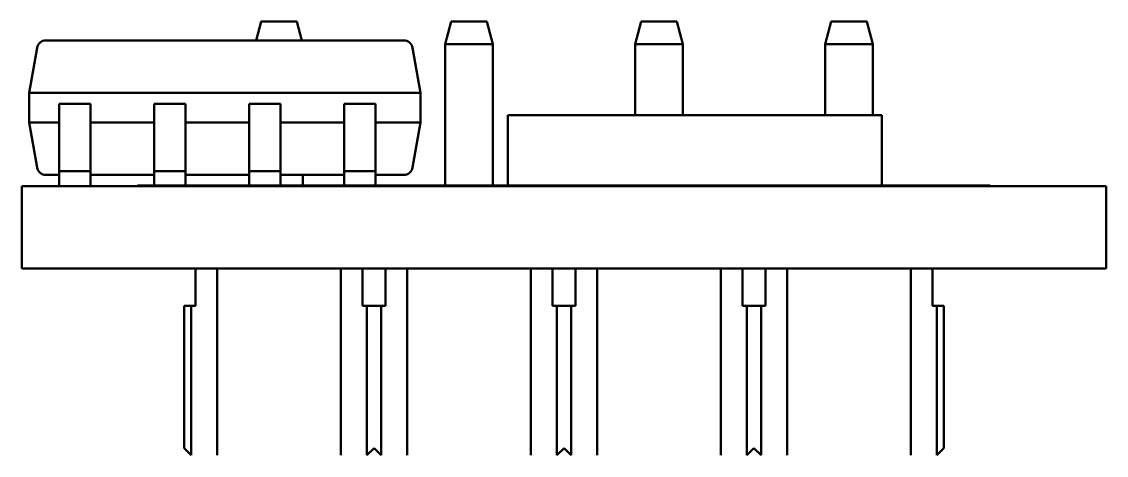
# Model space of a CAD drawing. Header units: millimetres. Extents: x -351 to 1050, y -103 to 376.
# Drawn here: x 59.36 to 73.86, y 159.85 to 165.65 of the extents above; entities that cross this region are included whole.
import ezdxf

# ---------------------------------------------------------------- set-up
doc = ezdxf.new("R2010")
doc.units = ezdxf.units.MM
doc.layers.add('Видимый контур (ГОСТ)', color=7, linetype='Continuous', lineweight=50)

msp = doc.modelspace()

# ---------------------------------------------------------------- linework, layer by layer
at = {"layer": 'Видимый контур (ГОСТ)'}
for p, q in [((62.567, 165.649), (62.5, 165.399)), ((63.041, 165.649), (62.567, 165.649)), ((63.041, 165.649), (63.108, 165.399)), ((65.107, 165.649), (65.026, 165.349)), ((65.581, 165.649), (65.107, 165.649)), ((65.581, 165.649), (65.661, 165.349)), ((67.647, 165.649), (67.566, 165.349)), ((68.121, 165.649), (67.647, 165.649)), ((68.121, 165.649), (68.201, 165.349)), ((70.187, 165.649), (70.106, 165.349)), ((70.661, 165.649), (70.187, 165.649)), ((70.661, 165.649), (70.741, 165.349)), ((59.688, 165.399), (64.47, 165.399)), ((65.661, 165.349), (65.026, 165.349)), ((65.026, 165.349), (65.026, 163.459)), ((65.661, 165.349), (65.661, 163.459)), ((68.201, 165.349), (67.566, 165.349)), ((67.566, 165.349), (67.566, 164.399)), ((68.201, 165.349), (68.201, 164.399)), ((70.741, 165.349), (70.106, 165.349)), ((70.106, 165.349), (70.106, 164.399)), ((70.741, 165.349), (70.741, 164.399)), ((59.57, 165.3), (59.464, 164.699)), ((64.588, 165.3), (64.694, 164.699)), ((59.464, 164.299), (59.464, 164.699)), ((64.694, 164.699), (59.464, 164.699)), ((64.694, 164.299), (64.694, 164.699)), ((59.864, 164.549), (60.284, 164.549)), ((59.864, 164.549), (59.864, 164.149)), ((60.284, 164.549), (60.284, 164.149)), ((61.134, 164.549), (61.554, 164.549)), ((61.134, 164.549), (61.134, 164.149)), ((61.554, 164.549), (61.554, 164.149)), ((62.404, 164.549), (62.824, 164.549)), ((62.404, 164.549), (62.404, 164.149)), ((62.824, 164.549), (62.824, 164.149)), ((63.674, 164.549), (64.094, 164.549)), ((63.674, 164.549), (63.674, 164.149)), ((64.094, 164.549), (64.094, 164.149)), ((59.864, 164.299), (59.464, 164.299)), ((59.57, 163.698), (59.464, 164.299)), ((61.134, 164.299), (60.284, 164.299)), ((62.404, 164.299), (61.554, 164.299)), ((63.674, 164.299), (62.824, 164.299)), ((64.694, 164.299), (64.094, 164.299)), ((64.588, 163.698), (64.694, 164.299)), ((65.864, 163.459), (65.864, 164.399)), ((65.864, 164.399), (70.864, 164.399)), ((70.864, 163.459), (70.864, 164.399)), ((59.864, 164.149), (59.864, 163.849)), ((60.284, 164.149), (60.284, 163.849)), ((61.134, 164.149), (61.134, 163.849)), ((61.554, 164.149), (61.554, 163.849)), ((62.404, 164.149), (62.404, 163.849)), ((62.824, 164.149), (62.824, 163.849)), ((63.674, 164.149), (63.674, 163.849)), ((64.094, 164.149), (64.094, 163.849)), ((59.864, 163.649), (59.864, 163.849)), ((60.284, 163.649), (60.284, 163.849)), ((61.134, 163.649), (61.134, 163.849)), ((61.554, 163.649), (61.554, 163.849)), ((62.404, 163.649), (62.404, 163.849)), ((62.824, 163.649), (62.824, 163.849)), ((63.674, 163.649), (63.674, 163.849)), ((64.094, 163.649), (64.094, 163.849)), ((59.688, 163.599), (59.864, 163.599)), ((59.864, 163.649), (60.284, 163.649)), ((59.864, 163.649), (59.864, 163.449)), ((60.284, 163.649), (60.284, 163.449)), ((60.284, 163.599), (61.134, 163.599)), ((61.134, 163.649), (61.554, 163.649)), ((61.134, 163.649), (61.134, 163.459)), ((61.554, 163.649), (61.554, 163.459)), ((61.554, 163.599), (62.404, 163.599)), ((62.404, 163.649), (62.824, 163.649)), ((62.404, 163.649), (62.404, 163.459)), ((62.824, 163.649), (62.824, 163.459)), ((62.824, 163.599), (63.674, 163.599)), ((63.121, 163.599), (63.121, 163.459)), ((63.674, 163.649), (64.094, 163.649)), ((63.674, 163.649), (63.674, 163.459)), ((64.094, 163.649), (64.094, 163.459)), ((64.094, 163.599), (64.47, 163.599)), ((59.364, 162.349), (59.364, 163.449)), ((59.364, 163.449), (73.864, 163.449)), ((61.213, 163.459), (60.913, 163.459)), ((60.913, 163.459), (60.913, 163.449)), ((61.213, 163.459), (65.048, 163.459)), ((65.348, 163.459), (65.048, 163.459)), ((65.348, 163.459), (65.927, 163.459)), ((65.348, 163.459), (65.348, 163.449)), ((66.227, 163.459), (65.927, 163.459)), ((65.927, 163.459), (65.927, 163.449)), ((66.227, 163.459), (67.406, 163.459)), ((67.706, 163.459), (67.406, 163.459)), ((67.706, 163.459), (68.285, 163.459)), ((67.706, 163.459), (67.706, 163.449)), ((68.585, 163.459), (68.285, 163.459)), ((68.285, 163.459), (68.285, 163.449)), ((68.585, 163.459), (69.72, 163.459)), ((70.02, 163.459), (69.72, 163.459)), ((70.02, 163.459), (70.604, 163.459)), ((70.02, 163.459), (70.02, 163.449)), ((70.904, 163.459), (70.604, 163.459)), ((70.604, 163.459), (70.604, 163.449)), ((70.904, 163.459), (72.011, 163.459)), ((72.311, 163.459), (72.011, 163.459)), ((72.311, 163.459), (72.311, 163.449)), ((73.864, 162.349), (73.864, 163.449)), ((59.364, 162.349), (73.864, 162.349)), ((61.687, 162.349), (61.687, 161.849)), ((61.979, 162.349), (61.979, 159.849)), ((63.629, 162.349), (63.629, 159.849)), ((63.921, 162.349), (63.921, 161.849)), ((64.227, 162.349), (64.227, 161.849)), ((64.519, 162.349), (64.519, 159.849)), ((66.169, 162.349), (66.169, 159.849)), ((66.461, 162.349), (66.461, 161.849)), ((66.767, 162.349), (66.767, 161.849)), ((67.059, 162.349), (67.059, 159.849)), ((68.709, 162.349), (68.709, 159.849)), ((69.001, 162.349), (69.001, 161.849)), ((69.307, 162.349), (69.307, 161.849)), ((69.599, 162.349), (69.599, 159.849)), ((71.249, 162.349), (71.249, 159.849)), ((71.541, 162.349), (71.541, 161.849)), ((61.534, 161.849), (61.534, 159.944)), ((61.629, 161.849), (61.534, 161.849)), ((61.629, 161.849), (61.629, 159.849)), ((61.629, 161.849), (61.687, 161.849)), ((63.979, 161.849), (63.921, 161.849)), ((63.979, 161.849), (63.979, 159.849)), ((64.169, 161.849), (63.979, 161.849)), ((64.169, 161.849), (64.169, 159.849)), ((64.169, 161.849), (64.227, 161.849)), ((66.519, 161.849), (66.461, 161.849)), ((66.519, 161.849), (66.519, 159.849)), ((66.709, 161.849), (66.519, 161.849)), ((66.709, 161.849), (66.709, 159.849)), ((66.709, 161.849), (66.767, 161.849)), ((69.059, 161.849), (69.001, 161.849)), ((69.059, 161.849), (69.059, 159.849)), ((69.249, 161.849), (69.059, 161.849)), ((69.249, 161.849), (69.249, 159.849)), ((69.249, 161.849), (69.307, 161.849)), ((71.599, 161.849), (71.541, 161.849)), ((71.599, 161.849), (71.599, 159.849)), ((71.694, 161.849), (71.599, 161.849)), ((71.694, 161.849), (71.694, 159.944)), ((61.534, 159.944), (61.629, 159.849)), ((64.074, 159.944), (63.979, 159.849)), ((64.074, 159.944), (64.169, 159.849)), ((66.519, 159.849), (66.614, 159.944)), ((66.709, 159.849), (66.614, 159.944)), ((69.154, 159.944), (69.059, 159.849)), ((69.154, 159.944), (69.249, 159.849)), ((71.694, 159.944), (71.599, 159.849))]:
    msp.add_line(p, q, dxfattribs=at)
for centre, start, end in [((59.688, 165.279), 90, 170), ((64.47, 165.279), 10, 90), ((59.688, 163.719), 190, 270), ((64.47, 163.719), 270, 350)]:
    msp.add_arc(centre, 0.12, start, end, dxfattribs=at)

doc.saveas('drawing.dxf')
